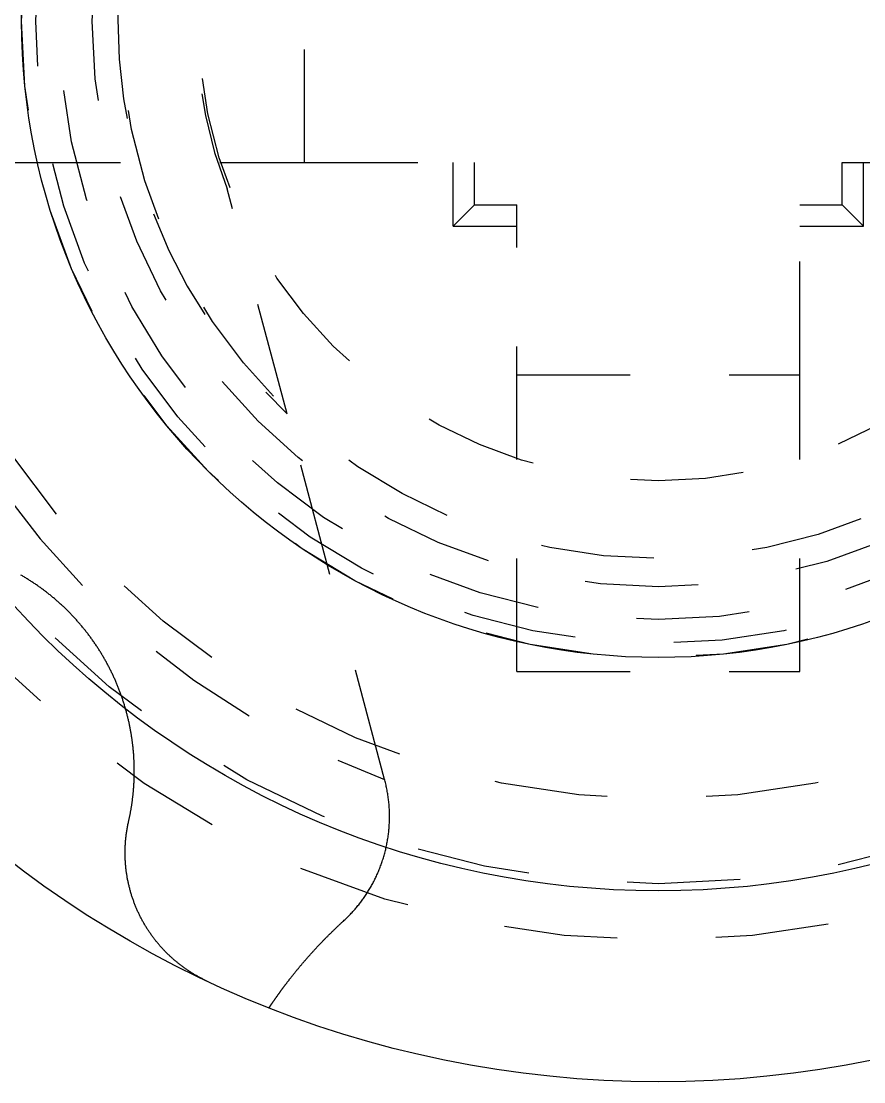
# Model space of a CAD drawing. Extents: x -3.75 to 3.75, y -3.75 to 3.75.
# Drawn here: x -2.251 to 0.726, y -3.75 to 0 of the extents above; entities that cross this region are included whole.
import ezdxf

# ---------------------------------------------------------------- set-up
doc = ezdxf.new("R2010")
doc.units = 0
doc.linetypes.add('PHL_CENTER', pattern=[0.75, 0.4, -0.35])
doc.linetypes.add('PHL_THICK', pattern=[0])
doc.layers.add('PROJECTION', color=7, linetype='CONTINUOUS')

msp = doc.modelspace()

# ---------------------------------------------------------------- linework, layer by layer
at = {"layer": 'PROJECTION', "color": 3, "linetype": 'PHL_CENTER'}
for p, q in [((-1.25, -0.5), (-1.25, 0.5)), ((-2.3, -0.5), (-1.25, -0.5)), ((-1.25, -0.5), (-0.65, -0.5)), ((-0.725178, -0.725178), (-0.725178, -0.5)), ((-0.65, -0.65), (-0.65, -0.5)), ((0.65, -0.5), (2.3, -0.5)), ((0.65, -0.65), (0.65, -0.5)), ((0.725178, -0.725178), (0.725178, -0.5)), ((-1.311781, -1.388284), (-1.523726, -0.592861)), ((-0.725178, -0.725178), (-0.65, -0.65)), ((-0.65, -0.65), (-0.5, -0.65)), ((-0.5, -2.3), (-0.5, -0.65)), ((0.5, -0.65), (0.65, -0.65)), ((0.5, -1.25), (0.5, -0.65)), ((0.725178, -0.725178), (0.65, -0.65)), ((-0.725178, -0.725178), (-0.5, -0.725178)), ((0.5, -0.725178), (0.725178, -0.725178)), ((-0.5, -1.25), (0.5, -1.25)), ((0.5, -2.3), (0.5, -1.25)), ((-0.967382, -2.680797), (-1.311781, -1.388284)), ((-2.249537, -1.960073), (-2.252373, -1.958432)), ((-2.246707, -1.961725), (-2.249537, -1.960073)), ((-2.243884, -1.96339), (-2.246707, -1.961725)), ((-2.241067, -1.965066), (-2.243884, -1.96339)), ((-2.238256, -1.966754), (-2.241067, -1.965066)), ((-2.235452, -1.968454), (-2.238256, -1.966754)), ((-2.232654, -1.970166), (-2.235452, -1.968454)), ((-2.229862, -1.971889), (-2.232654, -1.970166)), ((-2.227078, -1.973624), (-2.229862, -1.971889)), ((-2.224299, -1.975371), (-2.227078, -1.973624)), ((-2.221528, -1.97713), (-2.224299, -1.975371)), ((-2.218763, -1.9789), (-2.221528, -1.97713)), ((-2.216005, -1.980682), (-2.218763, -1.9789)), ((-2.213254, -1.982476), (-2.216005, -1.980682)), ((-2.210509, -1.984281), (-2.213254, -1.982476)), ((-2.207772, -1.986098), (-2.210509, -1.984281)), ((-2.205041, -1.987927), (-2.207772, -1.986098)), ((-2.202317, -1.989767), (-2.205041, -1.987927)), ((-2.1996, -1.991619), (-2.202317, -1.989767)), ((-2.196891, -1.993482), (-2.1996, -1.991619)), ((-2.194188, -1.995357), (-2.196891, -1.993482)), ((-2.191493, -1.997243), (-2.194188, -1.995357)), ((-2.188805, -1.999141), (-2.191493, -1.997243)), ((-2.186124, -2.00105), (-2.188805, -1.999141)), ((-2.18345, -2.002971), (-2.186124, -2.00105)), ((-2.180784, -2.004904), (-2.18345, -2.002971)), ((-2.178125, -2.006847), (-2.180784, -2.004904)), ((-2.175473, -2.008802), (-2.178125, -2.006847)), ((-2.172829, -2.010769), (-2.175473, -2.008802)), ((-2.170193, -2.012747), (-2.172829, -2.010769)), ((-2.167564, -2.014736), (-2.170193, -2.012747)), ((-2.164943, -2.016737), (-2.167564, -2.014736)), ((-2.162329, -2.018749), (-2.164943, -2.016737)), ((-2.159723, -2.020772), (-2.162329, -2.018749)), ((-2.157125, -2.022807), (-2.159723, -2.020772)), ((-2.154536, -2.024852), (-2.157125, -2.022807)), ((-2.151955, -2.026907), (-2.154536, -2.024852)), ((-2.149384, -2.028973), (-2.151955, -2.026907)), ((-2.146821, -2.031049), (-2.149384, -2.028973)), ((-2.144267, -2.033136), (-2.146821, -2.031049)), ((-2.141722, -2.035234), (-2.144267, -2.033136)), ((-2.139186, -2.037341), (-2.141722, -2.035234)), ((-2.136659, -2.039459), (-2.139186, -2.037341)), ((-2.13414, -2.041587), (-2.136659, -2.039459)), ((-2.131631, -2.043726), (-2.13414, -2.041587)), ((-2.129131, -2.045874), (-2.131631, -2.043726)), ((-2.12664, -2.048033), (-2.129131, -2.045874)), ((-2.124158, -2.050202), (-2.12664, -2.048033)), ((-2.121685, -2.052381), (-2.124158, -2.050202)), ((-2.119222, -2.05457), (-2.121685, -2.052381)), ((-2.116767, -2.056769), (-2.119222, -2.05457)), ((-2.114322, -2.058978), (-2.116767, -2.056769)), ((-2.111887, -2.061196), (-2.114322, -2.058978)), ((-2.10946, -2.063425), (-2.111887, -2.061196)), ((-2.107043, -2.065664), (-2.10946, -2.063425)), ((-2.104635, -2.067912), (-2.107043, -2.065664)), ((-2.102237, -2.07017), (-2.104635, -2.067912)), ((-2.099848, -2.072438), (-2.102237, -2.07017)), ((-2.097468, -2.074715), (-2.099848, -2.072438)), ((-2.095098, -2.077002), (-2.097468, -2.074715)), ((-2.092738, -2.079298), (-2.095098, -2.077002)), ((-2.090387, -2.081605), (-2.092738, -2.079298)), ((-2.088046, -2.08392), (-2.090387, -2.081605)), ((-2.0857, -2.086231), (-2.088046, -2.08392)), ((-2.083393, -2.08858), (-2.0857, -2.086231)), ((-2.08108, -2.090924), (-2.083393, -2.08858)), ((-2.078778, -2.093277), (-2.08108, -2.090924)), ((-2.076486, -2.09564), (-2.078778, -2.093277)), ((-2.074203, -2.098012), (-2.076486, -2.09564)), ((-2.07193, -2.100393), (-2.074203, -2.098012)), ((-2.069667, -2.102783), (-2.07193, -2.100393)), ((-2.067414, -2.105183), (-2.069667, -2.102783)), ((-2.065171, -2.107591), (-2.067414, -2.105183)), ((-2.062937, -2.110009), (-2.065171, -2.107591)), ((-2.060714, -2.112436), (-2.062937, -2.110009)), ((-2.058501, -2.114872), (-2.060714, -2.112436)), ((-2.056298, -2.117316), (-2.058501, -2.114872)), ((-2.054105, -2.11977), (-2.056298, -2.117316)), ((-2.051922, -2.122232), (-2.054105, -2.11977)), ((-2.04975, -2.124704), (-2.051922, -2.122232)), ((-2.047587, -2.127184), (-2.04975, -2.124704)), ((-2.045435, -2.129673), (-2.047587, -2.127184)), ((-2.043293, -2.13217), (-2.045435, -2.129673)), ((-2.041162, -2.134676), (-2.043293, -2.13217)), ((-2.03904, -2.137191), (-2.041162, -2.134676)), ((-2.036929, -2.139715), (-2.03904, -2.137191)), ((-2.034829, -2.142247), (-2.036929, -2.139715)), ((-2.032739, -2.144787), (-2.034829, -2.142247)), ((-2.03066, -2.147336), (-2.032739, -2.144787)), ((-2.028591, -2.149894), (-2.03066, -2.147336)), ((-2.026532, -2.15246), (-2.028591, -2.149894)), ((-2.024484, -2.155034), (-2.026532, -2.15246)), ((-2.022447, -2.157617), (-2.024484, -2.155034)), ((-2.020421, -2.160208), (-2.022447, -2.157617)), ((-2.018404, -2.162807), (-2.020421, -2.160208)), ((-2.016399, -2.165414), (-2.018404, -2.162807)), ((-2.014405, -2.16803), (-2.016399, -2.165414)), ((-2.012421, -2.170653), (-2.014405, -2.16803)), ((-2.010448, -2.173285), (-2.012421, -2.170653)), ((-2.008486, -2.175925), (-2.010448, -2.173285)), ((-2.006535, -2.178572), (-2.008486, -2.175925)), ((-2.004595, -2.181228), (-2.006535, -2.178572)), ((-2.002666, -2.183892), (-2.004595, -2.181228)), ((-2.000747, -2.186563), (-2.002666, -2.183892)), ((-1.99884, -2.189243), (-2.000747, -2.186563)), ((-1.996944, -2.19193), (-1.99884, -2.189243)), ((-1.995059, -2.194625), (-1.996944, -2.19193)), ((-1.993185, -2.197327), (-1.995059, -2.194625)), ((-1.991322, -2.200038), (-1.993185, -2.197327)), ((-1.98947, -2.202756), (-1.991322, -2.200038)), ((-1.987629, -2.205481), (-1.98947, -2.202756)), ((-1.9858, -2.208215), (-1.987629, -2.205481)), ((-1.983982, -2.210955), (-1.9858, -2.208215)), ((-1.982175, -2.213703), (-1.983982, -2.210955)), ((-1.98038, -2.216459), (-1.982175, -2.213703)), ((-1.978596, -2.219222), (-1.98038, -2.216459)), ((-1.976823, -2.221993), (-1.978596, -2.219222)), ((-1.975062, -2.224771), (-1.976823, -2.221993)), ((-1.973312, -2.227556), (-1.975062, -2.224771)), ((-1.971574, -2.230348), (-1.973312, -2.227556)), ((-1.969848, -2.233147), (-1.971574, -2.230348)), ((-1.968133, -2.235954), (-1.969848, -2.233147)), ((-1.966429, -2.238768), (-1.968133, -2.235954)), ((-1.964738, -2.241588), (-1.966429, -2.238768)), ((-1.963058, -2.244415), (-1.964738, -2.241588)), ((-1.961391, -2.247247), (-1.963058, -2.244415)), ((-1.959736, -2.250086), (-1.961391, -2.247247)), ((-1.958093, -2.25293), (-1.959736, -2.250086)), ((-1.956463, -2.255781), (-1.958093, -2.25293)), ((-1.954844, -2.258637), (-1.956463, -2.255781)), ((-1.953238, -2.2615), (-1.954844, -2.258637)), ((-1.951644, -2.264368), (-1.953238, -2.2615)), ((-1.950062, -2.267241), (-1.951644, -2.264368)), ((-1.948493, -2.270121), (-1.950062, -2.267241)), ((-1.946935, -2.273006), (-1.948493, -2.270121)), ((-1.94539, -2.275897), (-1.946935, -2.273006)), ((-1.943857, -2.278793), (-1.94539, -2.275897)), ((-1.942337, -2.281694), (-1.943857, -2.278793)), ((-1.940829, -2.284602), (-1.942337, -2.281694)), ((-1.939333, -2.287514), (-1.940829, -2.284602)), ((-1.937849, -2.290432), (-1.939333, -2.287514)), ((-1.936378, -2.293355), (-1.937849, -2.290432)), ((-1.934919, -2.296284), (-1.936378, -2.293355)), ((-1.933472, -2.299218), (-1.934919, -2.296284)), ((-1.932038, -2.302156), (-1.933472, -2.299218)), ((-1.930616, -2.3051), (-1.932038, -2.302156)), ((-1.929206, -2.308049), (-1.930616, -2.3051)), ((-1.927809, -2.311003), (-1.929206, -2.308049)), ((-1.926424, -2.313962), (-1.927809, -2.311003)), ((-1.925052, -2.316926), (-1.926424, -2.313962)), ((-1.923692, -2.319895), (-1.925052, -2.316926)), ((-1.922344, -2.322869), (-1.923692, -2.319895)), ((-1.921009, -2.325847), (-1.922344, -2.322869)), ((-0.5, -2.3), (0.5, -2.3)), ((-1.919686, -2.32883), (-1.921009, -2.325847)), ((-1.918376, -2.331818), (-1.919686, -2.32883)), ((-1.917078, -2.33481), (-1.918376, -2.331818)), ((-1.915793, -2.337807), (-1.917078, -2.33481)), ((-1.91452, -2.340809), (-1.915793, -2.337807)), ((-1.91326, -2.343815), (-1.91452, -2.340809)), ((-1.912012, -2.346825), (-1.91326, -2.343815)), ((-1.910777, -2.34984), (-1.912012, -2.346825)), ((-1.909554, -2.352859), (-1.910777, -2.34984)), ((-1.908344, -2.355882), (-1.909554, -2.352859)), ((-1.907146, -2.35891), (-1.908344, -2.355882)), ((-1.905961, -2.361942), (-1.907146, -2.35891)), ((-1.904789, -2.364978), (-1.905961, -2.361942)), ((-1.903629, -2.368018), (-1.904789, -2.364978)), ((-1.902481, -2.371062), (-1.903629, -2.368018)), ((-1.901346, -2.37411), (-1.902481, -2.371062)), ((-1.900224, -2.377162), (-1.901346, -2.37411)), ((-1.899115, -2.380217), (-1.900224, -2.377162)), ((-1.898018, -2.383277), (-1.899115, -2.380217)), ((-1.896934, -2.386341), (-1.898018, -2.383277)), ((-1.895862, -2.389408), (-1.896934, -2.386341)), ((-1.894803, -2.392479), (-1.895862, -2.389408)), ((-1.893757, -2.395553), (-1.894803, -2.392479)), ((-1.892723, -2.398632), (-1.893757, -2.395553)), ((-1.891702, -2.401713), (-1.892723, -2.398632)), ((-1.890694, -2.404799), (-1.891702, -2.401713)), ((-1.889698, -2.407887), (-1.890694, -2.404799)), ((-1.888716, -2.410979), (-1.889698, -2.407887)), ((-1.887745, -2.414075), (-1.888716, -2.410979)), ((-1.886788, -2.417173), (-1.887745, -2.414075)), ((-1.885844, -2.420275), (-1.886788, -2.417173)), ((-1.884912, -2.423381), (-1.885844, -2.420275)), ((-1.883993, -2.426489), (-1.884912, -2.423381)), ((-1.883087, -2.4296), (-1.883993, -2.426489)), ((-1.882193, -2.432715), (-1.883087, -2.4296)), ((-1.881313, -2.435833), (-1.882193, -2.432715)), ((-1.880445, -2.438953), (-1.881313, -2.435833)), ((-1.87959, -2.442077), (-1.880445, -2.438953)), ((-1.878748, -2.445203), (-1.87959, -2.442077)), ((-1.877919, -2.448332), (-1.878748, -2.445203)), ((-1.877102, -2.451464), (-1.877919, -2.448332)), ((-1.876299, -2.454599), (-1.877102, -2.451464)), ((-1.875508, -2.457736), (-1.876299, -2.454599)), ((-1.87473, -2.460876), (-1.875508, -2.457736)), ((-1.873966, -2.464016), (-1.87473, -2.460876)), ((-1.873215, -2.467156), (-1.873966, -2.464016)), ((-1.872478, -2.470295), (-1.873215, -2.467156)), ((-1.871754, -2.473434), (-1.872478, -2.470295)), ((-1.871043, -2.476572), (-1.871754, -2.473434)), ((-1.870346, -2.479709), (-1.871043, -2.476572)), ((-1.869663, -2.482845), (-1.870346, -2.479709)), ((-1.868992, -2.485981), (-1.869663, -2.482845)), ((-1.868335, -2.489115), (-1.868992, -2.485981)), ((-1.867692, -2.492249), (-1.868335, -2.489115)), ((-1.867061, -2.495382), (-1.867692, -2.492249)), ((-1.866444, -2.498514), (-1.867061, -2.495382)), ((-1.86584, -2.501645), (-1.866444, -2.498514)), ((-1.865249, -2.504775), (-1.86584, -2.501645)), ((-1.864671, -2.507904), (-1.865249, -2.504775)), ((-1.864106, -2.511032), (-1.864671, -2.507904)), ((-1.863554, -2.514158), (-1.864106, -2.511032)), ((-1.863016, -2.517284), (-1.863554, -2.514158)), ((-1.86249, -2.520408), (-1.863016, -2.517284)), ((-1.861977, -2.52353), (-1.86249, -2.520408)), ((-1.861477, -2.526652), (-1.861977, -2.52353)), ((-1.86099, -2.529772), (-1.861477, -2.526652)), ((-1.860516, -2.53289), (-1.86099, -2.529772)), ((-1.860054, -2.536008), (-1.860516, -2.53289)), ((-1.859605, -2.539123), (-1.860054, -2.536008)), ((-1.859169, -2.542237), (-1.859605, -2.539123)), ((-1.858746, -2.54535), (-1.859169, -2.542237)), ((-1.858335, -2.54846), (-1.858746, -2.54535)), ((-1.857937, -2.551569), (-1.858335, -2.54846)), ((-1.857552, -2.554677), (-1.857937, -2.551569)), ((-1.857179, -2.557783), (-1.857552, -2.554677)), ((-1.856818, -2.560886), (-1.857179, -2.557783)), ((-1.85647, -2.563988), (-1.856818, -2.560886)), ((-1.856135, -2.567088), (-1.85647, -2.563988)), ((-1.855812, -2.570187), (-1.856135, -2.567088)), ((-1.855501, -2.573283), (-1.855812, -2.570187)), ((-1.855202, -2.576377), (-1.855501, -2.573283)), ((-1.854916, -2.579469), (-1.855202, -2.576377)), ((-1.854643, -2.582559), (-1.854916, -2.579469)), ((-1.854381, -2.585647), (-1.854643, -2.582559)), ((-1.854132, -2.588732), (-1.854381, -2.585647)), ((-1.853894, -2.591816), (-1.854132, -2.588732)), ((-1.853669, -2.594897), (-1.853894, -2.591816)), ((-1.853456, -2.597975), (-1.853669, -2.594897)), ((-1.853256, -2.601052), (-1.853456, -2.597975)), ((-1.853067, -2.604126), (-1.853256, -2.601052)), ((-1.85289, -2.607198), (-1.853067, -2.604126)), ((-1.852725, -2.610267), (-1.85289, -2.607198)), ((-1.852572, -2.613333), (-1.852725, -2.610267)), ((-1.852431, -2.616397), (-1.852572, -2.613333)), ((-1.852302, -2.619459), (-1.852431, -2.616397)), ((-1.852185, -2.622517), (-1.852302, -2.619459)), ((-1.852079, -2.625573), (-1.852185, -2.622517)), ((-1.851985, -2.628627), (-1.852079, -2.625573)), ((-1.851903, -2.631677), (-1.851985, -2.628627)), ((-1.851833, -2.634725), (-1.851903, -2.631677)), ((-1.851774, -2.63777), (-1.851833, -2.634725)), ((-1.851727, -2.640811), (-1.851774, -2.63777)), ((-1.851764, -2.665037), (-1.85172, -2.66202)), ((-1.851691, -2.643851), (-1.851727, -2.640811)), ((-1.85172, -2.66202), (-1.851686, -2.658999)), ((-1.851667, -2.646886), (-1.851691, -2.643851)), ((-1.851686, -2.658999), (-1.851665, -2.655976)), ((-1.851655, -2.649919), (-1.851667, -2.646886)), ((-1.851665, -2.655976), (-1.851654, -2.652949)), ((-1.851654, -2.652949), (-1.851655, -2.649919)), ((-1.853172, -2.700974), (-1.852994, -2.697999)), ((-1.852994, -2.697999), (-1.852827, -2.69502)), ((-1.852827, -2.69502), (-1.852671, -2.692038)), ((-1.852671, -2.692038), (-1.852526, -2.689052)), ((-1.852526, -2.689052), (-1.852392, -2.686062)), ((-1.852392, -2.686062), (-1.852268, -2.683069)), ((-1.852268, -2.683069), (-1.852157, -2.680072)), ((-1.852157, -2.680072), (-1.852056, -2.677072)), ((-1.852056, -2.677072), (-1.851966, -2.674068)), ((-1.851966, -2.674068), (-1.851887, -2.671061)), ((-1.851887, -2.671061), (-1.85182, -2.668051)), ((-1.85182, -2.668051), (-1.851764, -2.665037)), ((-0.967258, -2.681265), (-0.967382, -2.680797)), ((-0.967133, -2.681733), (-0.967258, -2.681265)), ((-0.967008, -2.682202), (-0.967133, -2.681733)), ((-0.966883, -2.68267), (-0.967008, -2.682202)), ((-0.966633, -2.683608), (-0.966883, -2.68267)), ((-0.965483, -2.687993), (-0.966631, -2.683608)), ((-0.964376, -2.692388), (-0.965483, -2.687993)), ((-0.963309, -2.696791), (-0.964376, -2.692388)), ((-0.962282, -2.701204), (-0.963309, -2.696791)), ((-1.856438, -2.73906), (-1.856127, -2.736179)), ((-1.856127, -2.736179), (-1.855825, -2.733289)), ((-1.855825, -2.733289), (-1.855534, -2.730391)), ((-1.855534, -2.730391), (-1.855252, -2.727485)), ((-1.855252, -2.727485), (-1.85498, -2.724571)), ((-1.85498, -2.724571), (-1.854718, -2.721648)), ((-1.854718, -2.721648), (-1.854466, -2.718717)), ((-1.854466, -2.718717), (-1.854225, -2.715778)), ((-1.854225, -2.715778), (-1.853993, -2.71283)), ((-1.853993, -2.71283), (-1.853772, -2.709875)), ((-1.853772, -2.709875), (-1.853561, -2.706912)), ((-1.853561, -2.706912), (-1.853361, -2.703945)), ((-1.853361, -2.703945), (-1.853172, -2.700974)), ((-0.961295, -2.705624), (-0.962282, -2.701204)), ((-0.960348, -2.710053), (-0.961295, -2.705624)), ((-0.959442, -2.71449), (-0.960348, -2.710053)), ((-0.958576, -2.718934), (-0.959442, -2.71449)), ((-0.95775, -2.723385), (-0.958576, -2.718934)), ((-0.956965, -2.727844), (-0.95775, -2.723385)), ((-0.95622, -2.732309), (-0.956965, -2.727844)), ((-0.955516, -2.736781), (-0.95622, -2.732309)), ((-0.954852, -2.741259), (-0.955516, -2.736781)), ((-1.861331, -2.77576), (-1.8609, -2.772987)), ((-1.8609, -2.772987), (-1.860479, -2.770206)), ((-1.860479, -2.770206), (-1.860066, -2.767417)), ((-1.860066, -2.767417), (-1.859662, -2.764619)), ((-1.859662, -2.764619), (-1.859267, -2.761813)), ((-1.859267, -2.761813), (-1.858881, -2.758998)), ((-1.858881, -2.758998), (-1.858504, -2.756175)), ((-1.858504, -2.756175), (-1.858136, -2.753343)), ((-1.858136, -2.753343), (-1.857778, -2.750503)), ((-1.857778, -2.750503), (-1.857429, -2.747655)), ((-1.857429, -2.747655), (-1.857089, -2.744798)), ((-1.857089, -2.744798), (-1.856759, -2.741934)), ((-1.856759, -2.741934), (-1.856438, -2.73906)), ((-0.954229, -2.745744), (-0.954852, -2.741259)), ((-0.953647, -2.750234), (-0.954229, -2.745744)), ((-0.953105, -2.754729), (-0.953647, -2.750234)), ((-0.952604, -2.75923), (-0.953105, -2.754729)), ((-0.952143, -2.763736), (-0.952604, -2.75923)), ((-0.951723, -2.768246), (-0.952143, -2.763736)), ((-0.951345, -2.772761), (-0.951723, -2.768246)), ((-0.951006, -2.777281), (-0.951345, -2.772761)), ((-1.868225, -2.81368), (-1.867681, -2.811027)), ((-1.867681, -2.811027), (-1.867145, -2.808366)), ((-1.867145, -2.808366), (-1.866616, -2.805696)), ((-1.866616, -2.805696), (-1.866095, -2.803017)), ((-1.866095, -2.803017), (-1.865582, -2.80033)), ((-1.865582, -2.80033), (-1.865077, -2.797634)), ((-1.865077, -2.797634), (-1.86458, -2.79493)), ((-1.86458, -2.79493), (-1.86409, -2.792217)), ((-1.86409, -2.792217), (-1.86361, -2.789495)), ((-1.86361, -2.789495), (-1.863137, -2.786765)), ((-1.863137, -2.786765), (-1.862673, -2.784027)), ((-1.862673, -2.784027), (-1.862217, -2.78128)), ((-1.862217, -2.78128), (-1.861769, -2.778524)), ((-1.861769, -2.778524), (-1.861331, -2.77576)), ((-0.950709, -2.781804), (-0.951006, -2.777281)), ((-0.950453, -2.786331), (-0.950709, -2.781804)), ((-0.950238, -2.790861), (-0.950453, -2.786331)), ((-0.950063, -2.795395), (-0.950238, -2.790861)), ((-0.94993, -2.799927), (-0.950063, -2.795395)), ((-0.949838, -2.804455), (-0.94993, -2.799927)), ((-0.949787, -2.808979), (-0.949838, -2.804455)), ((-0.949777, -2.813497), (-0.949787, -2.808979)), ((-1.876062, -2.850928), (-1.875397, -2.84735)), ((-1.875397, -2.84735), (-1.874704, -2.843769)), ((-1.874704, -2.843769), (-1.873983, -2.840184)), ((-1.873983, -2.840184), (-1.873235, -2.836596)), ((-1.873235, -2.836596), (-1.872458, -2.833005)), ((-1.872458, -2.833005), (-1.87165, -2.829413)), ((-1.871646, -2.829413), (-1.871058, -2.826813)), ((-1.871058, -2.826813), (-1.870476, -2.824203)), ((-1.870476, -2.824203), (-1.869903, -2.821585)), ((-1.869903, -2.821585), (-1.869336, -2.818959)), ((-1.869336, -2.818959), (-1.868777, -2.816324)), ((-1.868777, -2.816324), (-1.868225, -2.81368)), ((-0.951506, -2.853918), (-0.951153, -2.849452)), ((-0.951153, -2.849452), (-0.950841, -2.844978)), ((-0.950841, -2.844978), (-0.950568, -2.840499)), ((-0.950568, -2.840499), (-0.950335, -2.836013)), ((-0.950335, -2.836013), (-0.950143, -2.831521)), ((-0.950143, -2.831521), (-0.94999, -2.827023)), ((-0.94999, -2.827023), (-0.949879, -2.82252)), ((-0.949879, -2.82252), (-0.949807, -2.818011)), ((-0.949807, -2.818011), (-0.949777, -2.813497)), ((-1.881595, -2.89001), (-1.881224, -2.886481)), ((-1.881224, -2.886481), (-1.880828, -2.882946)), ((-1.880828, -2.882946), (-1.880405, -2.879407)), ((-1.880405, -2.879407), (-1.879956, -2.875863)), ((-1.879956, -2.875863), (-1.87948, -2.872313)), ((-1.87948, -2.872313), (-1.878978, -2.86876)), ((-1.878978, -2.86876), (-1.878449, -2.865201)), ((-1.878449, -2.865201), (-1.877893, -2.861639)), ((-1.877893, -2.861639), (-1.87731, -2.858073)), ((-1.87731, -2.858073), (-1.8767, -2.854502)), ((-1.8767, -2.854502), (-1.876062, -2.850928)), ((-0.955747, -2.889386), (-0.95508, -2.88498)), ((-0.95508, -2.88498), (-0.954452, -2.880566)), ((-0.954452, -2.880566), (-0.953862, -2.876144)), ((-0.953862, -2.876144), (-0.953312, -2.871714)), ((-0.953312, -2.871714), (-0.952802, -2.867276)), ((-0.952802, -2.867276), (-0.95233, -2.862831)), ((-0.95233, -2.862831), (-0.951898, -2.858378)), ((-0.951898, -2.858378), (-0.951506, -2.853918)), ((-1.883909, -2.924983), (-1.883789, -2.921514)), ((-1.883789, -2.921514), (-1.883645, -2.918039)), ((-1.883645, -2.918039), (-1.883476, -2.914557)), ((-1.883476, -2.914557), (-1.883283, -2.911068)), ((-1.883283, -2.911068), (-1.883065, -2.907573)), ((-1.883065, -2.907573), (-1.882822, -2.904073)), ((-1.882822, -2.904073), (-1.882553, -2.900566)), ((-1.882553, -2.900566), (-1.882259, -2.897053)), ((-1.882259, -2.897053), (-1.88194, -2.893534)), ((-1.88194, -2.893534), (-1.881595, -2.89001)), ((-0.963462, -2.928528), (-0.962456, -2.924233)), ((-0.962456, -2.924233), (-0.961486, -2.919924)), ((-0.961486, -2.919924), (-0.960554, -2.915601)), ((-0.960554, -2.915601), (-0.959659, -2.911264)), ((-0.959659, -2.911264), (-0.958801, -2.906913)), ((-0.958801, -2.906913), (-0.95798, -2.902549)), ((-0.95798, -2.902549), (-0.957197, -2.898171)), ((-0.957197, -2.898171), (-0.956453, -2.893783)), ((-0.956453, -2.893783), (-0.955747, -2.889386)), ((-1.884148, -2.94222), (-1.884147, -2.938787)), ((-1.884125, -2.945646), (-1.884148, -2.94222)), ((-1.884147, -2.938787), (-1.884123, -2.935347)), ((-1.884078, -2.949064), (-1.884125, -2.945646)), ((-1.884123, -2.935347), (-1.884076, -2.931899)), ((-1.884009, -2.952475), (-1.884078, -2.949064)), ((-1.884076, -2.931899), (-1.884004, -2.928445)), ((-1.883916, -2.955878), (-1.884009, -2.952475)), ((-1.884004, -2.928445), (-1.883909, -2.924983)), ((-1.883801, -2.959274), (-1.883916, -2.955878)), ((-1.883663, -2.962662), (-1.883801, -2.959274)), ((-0.9728, -2.962323), (-0.97151, -2.958157)), ((-0.97151, -2.958157), (-0.970254, -2.953974)), ((-0.970254, -2.953974), (-0.969034, -2.949775)), ((-0.969034, -2.949775), (-0.967848, -2.945558)), ((-0.967848, -2.945558), (-0.966698, -2.941324)), ((-0.966698, -2.941324), (-0.965583, -2.937074)), ((-0.965583, -2.937074), (-0.964504, -2.932808)), ((-0.964504, -2.932808), (-0.963462, -2.928528)), ((-1.883503, -2.966043), (-1.883663, -2.962662)), ((-1.88332, -2.969415), (-1.883503, -2.966043)), ((-1.883114, -2.97278), (-1.88332, -2.969415)), ((-1.882887, -2.976137), (-1.883114, -2.97278)), ((-1.882637, -2.979485), (-1.882887, -2.976137)), ((-1.882365, -2.982826), (-1.882637, -2.979485)), ((-1.882071, -2.986158), (-1.882365, -2.982826)), ((-1.881756, -2.989482), (-1.882071, -2.986158)), ((-1.881419, -2.992798), (-1.881756, -2.989482)), ((-1.881061, -2.996105), (-1.881419, -2.992798)), ((-1.880681, -2.999404), (-1.881061, -2.996105)), ((-1.88028, -3.002694), (-1.880681, -2.999404)), ((-0.987524, -3.002932), (-0.985907, -2.998961)), ((-0.985907, -2.998961), (-0.984321, -2.99497)), ((-0.984321, -2.99497), (-0.982767, -2.990958)), ((-0.982767, -2.990958), (-0.981245, -2.986925)), ((-0.981245, -2.986925), (-0.979755, -2.982873)), ((-0.979755, -2.982873), (-0.978297, -2.978801)), ((-0.978297, -2.978801), (-0.976873, -2.97471)), ((-0.976873, -2.97471), (-0.975481, -2.970599)), ((-0.975481, -2.970599), (-0.974124, -2.96647)), ((-0.974124, -2.96647), (-0.9728, -2.962323)), ((-1.879858, -3.005975), (-1.88028, -3.002694)), ((-1.879416, -3.009248), (-1.879858, -3.005975)), ((-1.878952, -3.012512), (-1.879416, -3.009248)), ((-1.878467, -3.015767), (-1.878952, -3.012512)), ((-1.877962, -3.019013), (-1.878467, -3.015767)), ((-1.877437, -3.02225), (-1.877962, -3.019013)), ((-1.876891, -3.025478), (-1.877437, -3.02225)), ((-1.876325, -3.028697), (-1.876891, -3.025478)), ((-1.875739, -3.031906), (-1.876325, -3.028697)), ((-1.875133, -3.035106), (-1.875739, -3.031906)), ((-1.874507, -3.038297), (-1.875133, -3.035106)), ((-1.003434, -3.037686), (-1.00155, -3.033916)), ((-1.00155, -3.033916), (-0.999695, -3.030122)), ((-0.999695, -3.030122), (-0.997868, -3.026305)), ((-0.997868, -3.026305), (-0.99607, -3.022465)), ((-0.99607, -3.022465), (-0.994301, -3.018602)), ((-0.994301, -3.018602), (-0.992561, -3.014716)), ((-0.992561, -3.014716), (-0.990851, -3.010809)), ((-0.990851, -3.010809), (-0.989172, -3.006881)), ((-0.989172, -3.006881), (-0.987524, -3.002932)), ((-1.873862, -3.041478), (-1.874507, -3.038297)), ((-1.873197, -3.04465), (-1.873862, -3.041478)), ((-1.872513, -3.047812), (-1.873197, -3.04465)), ((-1.871809, -3.050964), (-1.872513, -3.047812)), ((-1.871086, -3.054107), (-1.871809, -3.050964)), ((-1.870344, -3.057239), (-1.871086, -3.054107)), ((-1.869583, -3.060362), (-1.870344, -3.057239)), ((-1.868804, -3.063474), (-1.869583, -3.060362)), ((-1.868005, -3.066577), (-1.868804, -3.063474)), ((-1.867189, -3.069669), (-1.868005, -3.066577)), ((-1.866354, -3.072751), (-1.867189, -3.069669)), ((-1.8655, -3.075823), (-1.866354, -3.072751)), ((-1.025941, -3.077607), (-1.023765, -3.074097)), ((-1.023765, -3.074097), (-1.021613, -3.070563)), ((-1.021613, -3.070563), (-1.019488, -3.067005)), ((-1.019488, -3.067005), (-1.017388, -3.063423)), ((-1.017388, -3.063423), (-1.015314, -3.059817)), ((-1.015314, -3.059817), (-1.013266, -3.056188)), ((-1.013266, -3.056188), (-1.011245, -3.052535)), ((-1.011245, -3.052535), (-1.009251, -3.048858)), ((-1.009251, -3.048858), (-1.007285, -3.045157)), ((-1.007285, -3.045157), (-1.005345, -3.041433)), ((-1.005345, -3.041433), (-1.003434, -3.037686)), ((-1.864628, -3.078884), (-1.8655, -3.075823)), ((-1.863739, -3.081935), (-1.864628, -3.078884)), ((-1.862831, -3.084975), (-1.863739, -3.081935)), ((-1.861906, -3.088004), (-1.862831, -3.084975)), ((-1.860963, -3.091023), (-1.861906, -3.088004)), ((-1.860003, -3.094031), (-1.860963, -3.091023)), ((-1.859025, -3.097028), (-1.860003, -3.094031)), ((-1.85803, -3.100015), (-1.859025, -3.097028)), ((-1.857017, -3.10299), (-1.85803, -3.100015)), ((-1.855988, -3.105954), (-1.857017, -3.10299)), ((-1.854942, -3.108907), (-1.855988, -3.105954)), ((-1.853879, -3.111848), (-1.854942, -3.108907)), ((-1.8528, -3.114779), (-1.853879, -3.111848)), ((-1.051415, -3.114522), (-1.048988, -3.111295)), ((-1.048988, -3.111295), (-1.046582, -3.108042)), ((-1.046582, -3.108042), (-1.044198, -3.104764)), ((-1.044198, -3.104764), (-1.041836, -3.101459)), ((-1.041836, -3.101459), (-1.039497, -3.098129)), ((-1.039497, -3.098129), (-1.03718, -3.094773)), ((-1.03718, -3.094773), (-1.034886, -3.091391)), ((-1.034886, -3.091391), (-1.032614, -3.087983)), ((-1.032614, -3.087983), (-1.030366, -3.08455)), ((-1.030366, -3.08455), (-1.028142, -3.081091)), ((-1.028142, -3.081091), (-1.025941, -3.077607)), ((-1.851704, -3.117697), (-1.8528, -3.114779)), ((-1.850592, -3.120605), (-1.851704, -3.117697)), ((-1.849463, -3.123501), (-1.850592, -3.120605)), ((-1.848318, -3.126385), (-1.849463, -3.123501)), ((-1.847158, -3.129258), (-1.848318, -3.126385)), ((-1.845981, -3.132119), (-1.847158, -3.129258)), ((-1.844789, -3.134969), (-1.845981, -3.132119)), ((-1.84358, -3.137808), (-1.844789, -3.134969)), ((-1.842355, -3.140636), (-1.84358, -3.137808)), ((-1.841115, -3.143452), (-1.842355, -3.140636)), ((-1.839859, -3.146257), (-1.841115, -3.143452)), ((-1.838588, -3.149051), (-1.839859, -3.146257)), ((-1.837301, -3.151834), (-1.838588, -3.149051)), ((-1.082132, -3.151225), (-1.079466, -3.14831)), ((-1.079466, -3.14831), (-1.076818, -3.145368)), ((-1.076818, -3.145368), (-1.074189, -3.142401)), ((-1.074189, -3.142401), (-1.071579, -3.139407)), ((-1.071579, -3.139407), (-1.068988, -3.136387)), ((-1.068988, -3.136387), (-1.066417, -3.133341)), ((-1.066417, -3.133341), (-1.063866, -3.13027)), ((-1.063866, -3.13027), (-1.061334, -3.127172)), ((-1.061334, -3.127172), (-1.058823, -3.124048)), ((-1.058823, -3.124048), (-1.056333, -3.120899)), ((-1.056333, -3.120899), (-1.053864, -3.117723)), ((-1.053864, -3.117723), (-1.051415, -3.114522)), ((-1.835999, -3.154606), (-1.837301, -3.151834)), ((-1.834681, -3.157366), (-1.835999, -3.154606)), ((-1.833348, -3.160114), (-1.834681, -3.157366)), ((-1.832, -3.162851), (-1.833348, -3.160114)), ((-1.830637, -3.165577), (-1.832, -3.162851)), ((-1.829259, -3.168291), (-1.830637, -3.165577)), ((-1.827866, -3.170993), (-1.829259, -3.168291)), ((-1.826458, -3.173684), (-1.827866, -3.170993)), ((-1.825035, -3.176363), (-1.826458, -3.173684)), ((-1.823593, -3.179032), (-1.825035, -3.176363)), ((-1.822147, -3.181687), (-1.823593, -3.179032)), ((-1.82068, -3.184331), (-1.822147, -3.181687)), ((-1.8192, -3.186963), (-1.82068, -3.184331)), ((-1.817705, -3.189584), (-1.8192, -3.186963)), ((-1.118989, -3.187414), (-1.116875, -3.185467)), ((-1.116875, -3.185467), (-1.114752, -3.183518)), ((-1.114752, -3.183518), (-1.112619, -3.181567)), ((-1.112619, -3.181567), (-1.109764, -3.17894)), ((-1.109764, -3.17894), (-1.106925, -3.176286)), ((-1.106925, -3.176286), (-1.104103, -3.173607)), ((-1.104103, -3.173607), (-1.101297, -3.170901)), ((-1.101297, -3.170901), (-1.098507, -3.168169)), ((-1.098507, -3.168169), (-1.095734, -3.16541)), ((-1.095734, -3.16541), (-1.092979, -3.162626)), ((-1.092979, -3.162626), (-1.09024, -3.159815)), ((-1.09024, -3.159815), (-1.08752, -3.156978)), ((-1.08752, -3.156978), (-1.084817, -3.154114)), ((-1.084817, -3.154114), (-1.082132, -3.151225)), ((-1.816196, -3.192192), (-1.817705, -3.189584)), ((-1.814673, -3.194789), (-1.816196, -3.192192)), ((-1.813136, -3.197374), (-1.814673, -3.194789)), ((-1.811585, -3.199946), (-1.813136, -3.197374)), ((-1.81002, -3.202507), (-1.811585, -3.199946)), ((-1.808442, -3.205056), (-1.81002, -3.202507)), ((-1.806849, -3.207593), (-1.808442, -3.205056)), ((-1.805243, -3.210117), (-1.806849, -3.207593)), ((-1.803624, -3.21263), (-1.805243, -3.210117)), ((-1.801991, -3.21513), (-1.803624, -3.21263)), ((-1.800345, -3.217618), (-1.801991, -3.21513)), ((-1.798686, -3.220094), (-1.800345, -3.217618)), ((-1.797014, -3.222558), (-1.798686, -3.220094)), ((-1.795328, -3.225009), (-1.797014, -3.222558)), ((-1.159286, -3.225877), (-1.15736, -3.223979)), ((-1.15736, -3.223979), (-1.155425, -3.222077)), ((-1.155425, -3.222077), (-1.15348, -3.220173)), ((-1.15348, -3.220173), (-1.151526, -3.218266)), ((-1.151526, -3.218266), (-1.149562, -3.216356)), ((-1.149562, -3.216356), (-1.14759, -3.214444)), ((-1.14759, -3.214444), (-1.145608, -3.212529)), ((-1.145608, -3.212529), (-1.143617, -3.210611)), ((-1.143617, -3.210611), (-1.141616, -3.208691)), ((-1.141616, -3.208691), (-1.139606, -3.206768)), ((-1.139606, -3.206768), (-1.137587, -3.204843)), ((-1.137587, -3.204843), (-1.135558, -3.202915)), ((-1.135558, -3.202915), (-1.13352, -3.200986)), ((-1.13352, -3.200986), (-1.131472, -3.199053)), ((-1.131472, -3.199053), (-1.129415, -3.197119)), ((-1.129415, -3.197119), (-1.127349, -3.195182)), ((-1.127349, -3.195182), (-1.125273, -3.193243)), ((-1.125273, -3.193243), (-1.123188, -3.191302)), ((-1.123188, -3.191302), (-1.121093, -3.189359)), ((-1.121093, -3.189359), (-1.118989, -3.187414)), ((-1.79363, -3.227448), (-1.795328, -3.225009)), ((-1.791919, -3.229874), (-1.79363, -3.227448)), ((-1.790195, -3.232288), (-1.791919, -3.229874)), ((-1.788458, -3.234689), (-1.790195, -3.232288)), ((-1.786708, -3.237079), (-1.788458, -3.234689)), ((-1.784946, -3.239455), (-1.786708, -3.237079)), ((-1.783172, -3.241819), (-1.784946, -3.239455)), ((-1.781385, -3.24417), (-1.783172, -3.241819)), ((-1.779586, -3.246509), (-1.781385, -3.24417)), ((-1.777775, -3.248835), (-1.779586, -3.246509)), ((-1.775952, -3.251148), (-1.777775, -3.248835)), ((-1.774117, -3.253449), (-1.775952, -3.251148)), ((-1.77227, -3.255737), (-1.774117, -3.253449)), ((-1.770411, -3.258012), (-1.77227, -3.255737)), ((-1.76854, -3.260274), (-1.770411, -3.258012)), ((-1.766657, -3.262523), (-1.76854, -3.260274)), ((-1.195886, -3.263174), (-1.194143, -3.261343)), ((-1.194143, -3.261343), (-1.19239, -3.259507)), ((-1.19239, -3.259507), (-1.190628, -3.257668)), ((-1.190628, -3.257668), (-1.188857, -3.255826)), ((-1.188857, -3.255826), (-1.187078, -3.253979)), ((-1.187078, -3.253979), (-1.185289, -3.252129)), ((-1.185289, -3.252129), (-1.183491, -3.250276)), ((-1.183491, -3.250276), (-1.181684, -3.248419)), ((-1.181684, -3.248419), (-1.179868, -3.246558)), ((-1.179868, -3.246558), (-1.178042, -3.244694)), ((-1.178042, -3.244694), (-1.176208, -3.242827)), ((-1.176208, -3.242827), (-1.174364, -3.240957)), ((-1.174364, -3.240957), (-1.172512, -3.239083)), ((-1.172512, -3.239083), (-1.17065, -3.237206)), ((-1.17065, -3.237206), (-1.168779, -3.235325)), ((-1.168779, -3.235325), (-1.166899, -3.233442)), ((-1.166899, -3.233442), (-1.165009, -3.231555)), ((-1.165009, -3.231555), (-1.163111, -3.229666)), ((-1.163111, -3.229666), (-1.161203, -3.227773)), ((-1.161203, -3.227773), (-1.159286, -3.225877)), ((-1.764763, -3.264759), (-1.766657, -3.262523)), ((-1.762858, -3.266982), (-1.764763, -3.264759)), ((-1.760941, -3.269192), (-1.762858, -3.266982)), ((-1.759013, -3.27139), (-1.760941, -3.269192)), ((-1.757074, -3.273574), (-1.759013, -3.27139)), ((-1.755123, -3.275745), (-1.757074, -3.273574)), ((-1.753162, -3.277903), (-1.755123, -3.275745)), ((-1.751189, -3.280047), (-1.753162, -3.277903)), ((-1.749206, -3.282179), (-1.751189, -3.280047)), ((-1.747212, -3.284297), (-1.749206, -3.282179)), ((-1.745207, -3.286402), (-1.747212, -3.284297)), ((-1.743192, -3.288494), (-1.745207, -3.286402)), ((-1.741165, -3.290572), (-1.743192, -3.288494)), ((-1.739128, -3.292638), (-1.741165, -3.290572)), ((-1.737081, -3.29469), (-1.739128, -3.292638)), ((-1.735022, -3.29673), (-1.737081, -3.29469)), ((-1.732953, -3.298756), (-1.735022, -3.29673)), ((-1.730873, -3.300769), (-1.732953, -3.298756)), ((-1.230448, -3.300676), (-1.22889, -3.298935)), ((-1.22889, -3.298935), (-1.227324, -3.297189)), ((-1.227324, -3.297189), (-1.225749, -3.295439)), ((-1.225749, -3.295439), (-1.224165, -3.293683)), ((-1.224165, -3.293683), (-1.222572, -3.291923)), ((-1.222572, -3.291923), (-1.220971, -3.290159)), ((-1.220971, -3.290159), (-1.219361, -3.28839)), ((-1.219361, -3.28839), (-1.217742, -3.286617)), ((-1.217742, -3.286617), (-1.216114, -3.284838)), ((-1.216114, -3.284838), (-1.214477, -3.283056)), ((-1.214477, -3.283056), (-1.212832, -3.28127)), ((-1.212832, -3.28127), (-1.211177, -3.279479)), ((-1.211177, -3.279479), (-1.209514, -3.277683)), ((-1.209514, -3.277683), (-1.207842, -3.275884)), ((-1.207842, -3.275884), (-1.206161, -3.274081)), ((-1.206161, -3.274081), (-1.204471, -3.272273)), ((-1.204471, -3.272273), (-1.202772, -3.270461)), ((-1.202772, -3.270461), (-1.201064, -3.268645)), ((-1.201064, -3.268645), (-1.199347, -3.266825)), ((-1.199347, -3.266825), (-1.197621, -3.265002)), ((-1.197621, -3.265002), (-1.195886, -3.263174)), ((-1.728783, -3.302769), (-1.730873, -3.300769)), ((-1.726682, -3.304756), (-1.728783, -3.302769)), ((-1.724571, -3.30673), (-1.726682, -3.304756)), ((-1.722449, -3.30869), (-1.724571, -3.30673)), ((-1.720318, -3.310637), (-1.722449, -3.30869)), ((-1.718176, -3.312572), (-1.720318, -3.310637)), ((-1.716024, -3.314492), (-1.718176, -3.312572)), ((-1.713862, -3.316399), (-1.716024, -3.314492)), ((-1.71169, -3.318293), (-1.713862, -3.316399)), ((-1.709508, -3.320174), (-1.71169, -3.318293)), ((-1.707317, -3.322041), (-1.709508, -3.320174)), ((-1.705115, -3.323895), (-1.707317, -3.322041)), ((-1.702904, -3.325734), (-1.705115, -3.323895)), ((-1.700684, -3.327561), (-1.702904, -3.325734)), ((-1.698454, -3.329374), (-1.700684, -3.327561)), ((-1.696214, -3.331174), (-1.698454, -3.329374)), ((-1.693965, -3.332959), (-1.696214, -3.331174)), ((-1.691707, -3.334732), (-1.693965, -3.332959)), ((-1.689439, -3.33649), (-1.691707, -3.334732)), ((-1.687163, -3.338235), (-1.689439, -3.33649)), ((-1.26253, -3.337681), (-1.261161, -3.336056)), ((-1.261161, -3.336056), (-1.259784, -3.334426)), ((-1.259784, -3.334426), (-1.258399, -3.33279)), ((-1.258399, -3.33279), (-1.257005, -3.331148)), ((-1.257005, -3.331148), (-1.255602, -3.329501)), ((-1.255602, -3.329501), (-1.254191, -3.327848)), ((-1.254191, -3.327848), (-1.252772, -3.326189)), ((-1.252772, -3.326189), (-1.251344, -3.324525)), ((-1.251344, -3.324525), (-1.249907, -3.322856)), ((-1.249907, -3.322856), (-1.248462, -3.321181)), ((-1.248462, -3.321181), (-1.247008, -3.3195)), ((-1.247008, -3.3195), (-1.245546, -3.317815)), ((-1.245546, -3.317815), (-1.244075, -3.316124)), ((-1.244075, -3.316124), (-1.242596, -3.314428)), ((-1.242596, -3.314428), (-1.241107, -3.312726)), ((-1.241107, -3.312726), (-1.239611, -3.31102)), ((-1.239611, -3.31102), (-1.238105, -3.309308)), ((-1.238105, -3.309308), (-1.236591, -3.307592)), ((-1.236591, -3.307592), (-1.235068, -3.30587)), ((-1.235068, -3.30587), (-1.233537, -3.304144)), ((-1.233537, -3.304144), (-1.231997, -3.302412)), ((-1.231997, -3.302412), (-1.230448, -3.300676)), ((-1.684877, -3.339966), (-1.687163, -3.338235)), ((-1.682582, -3.341683), (-1.684877, -3.339966)), ((-1.680278, -3.343387), (-1.682582, -3.341683)), ((-1.677965, -3.345077), (-1.680278, -3.343387)), ((-1.675643, -3.346753), (-1.677965, -3.345077)), ((-1.673313, -3.348415), (-1.675643, -3.346753)), ((-1.670974, -3.350063), (-1.673313, -3.348415)), ((-1.668626, -3.351697), (-1.670974, -3.350063)), ((-1.66627, -3.353317), (-1.668626, -3.351697)), ((-1.663905, -3.354924), (-1.66627, -3.353317)), ((-1.661532, -3.356516), (-1.663905, -3.354924)), ((-1.65915, -3.358094), (-1.661532, -3.356516)), ((-1.656761, -3.359658), (-1.65915, -3.358094)), ((-1.654363, -3.361208), (-1.656761, -3.359658)), ((-1.651957, -3.362744), (-1.654363, -3.361208)), ((-1.649542, -3.364266), (-1.651957, -3.362744)), ((-1.64712, -3.365773), (-1.649542, -3.364266)), ((-1.64469, -3.367267), (-1.64712, -3.365773)), ((-1.642252, -3.368746), (-1.64469, -3.367267)), ((-1.639806, -3.37021), (-1.642252, -3.368746)), ((-1.637353, -3.371661), (-1.639806, -3.37021)), ((-1.634892, -3.373097), (-1.637353, -3.371661)), ((-1.632423, -3.374519), (-1.634892, -3.373097)), ((-1.629947, -3.375926), (-1.632423, -3.374519)), ((-1.292792, -3.374717), (-1.291633, -3.373257)), ((-1.291633, -3.373257), (-1.290465, -3.37179)), ((-1.290465, -3.37179), (-1.289288, -3.370316)), ((-1.289288, -3.370316), (-1.288102, -3.368833)), ((-1.288102, -3.368833), (-1.286907, -3.367343)), ((-1.286907, -3.367343), (-1.285703, -3.365846)), ((-1.285703, -3.365846), (-1.284491, -3.364341)), ((-1.284491, -3.364341), (-1.283269, -3.362828)), ((-1.283269, -3.362828), (-1.282039, -3.361309)), ((-1.282039, -3.361309), (-1.2808, -3.359781)), ((-1.2808, -3.359781), (-1.279551, -3.358247)), ((-1.279551, -3.358247), (-1.278294, -3.356704)), ((-1.278294, -3.356704), (-1.277028, -3.355155)), ((-1.277028, -3.355155), (-1.275752, -3.353598)), ((-1.275752, -3.353598), (-1.274468, -3.352035)), ((-1.274468, -3.352035), (-1.273175, -3.350464)), ((-1.273175, -3.350464), (-1.271874, -3.348887)), ((-1.271874, -3.348887), (-1.270564, -3.347305)), ((-1.270564, -3.347305), (-1.269246, -3.345716)), ((-1.269246, -3.345716), (-1.267919, -3.344121)), ((-1.267919, -3.344121), (-1.266585, -3.34252)), ((-1.266585, -3.34252), (-1.265241, -3.340913)), ((-1.265241, -3.340913), (-1.26389, -3.3393)), ((-1.26389, -3.3393), (-1.26253, -3.337681)), ((-1.627463, -3.377319), (-1.629947, -3.375926)), ((-1.624972, -3.378697), (-1.627463, -3.377319)), ((-1.622474, -3.380061), (-1.624972, -3.378697)), ((-1.619968, -3.381411), (-1.622474, -3.380061)), ((-1.617455, -3.382746), (-1.619968, -3.381411)), ((-1.614936, -3.384066), (-1.617455, -3.382746)), ((-1.612409, -3.385372), (-1.614936, -3.384066)), ((-1.609875, -3.386663), (-1.612409, -3.385372)), ((-1.607334, -3.387939), (-1.609875, -3.386663)), ((-1.604787, -3.389201), (-1.607334, -3.387939)), ((-1.602233, -3.390448), (-1.604787, -3.389201)), ((-1.599671, -3.391681), (-1.602233, -3.390448)), ((-1.597096, -3.392902), (-1.599671, -3.391681)), ((-1.321752, -3.412321), (-1.320832, -3.411091)), ((-1.320832, -3.411091), (-1.319904, -3.409852)), ((-1.319904, -3.409852), (-1.318967, -3.408604)), ((-1.318967, -3.408604), (-1.318022, -3.407348)), ((-1.318022, -3.407348), (-1.317069, -3.406083)), ((-1.317069, -3.406083), (-1.316107, -3.404809)), ((-1.316107, -3.404809), (-1.315137, -3.403528)), ((-1.315137, -3.403528), (-1.314158, -3.402238)), ((-1.314158, -3.402238), (-1.313171, -3.400939)), ((-1.313171, -3.400939), (-1.312176, -3.399632)), ((-1.312176, -3.399632), (-1.311172, -3.398317)), ((-1.311172, -3.398317), (-1.310159, -3.396993)), ((-1.310159, -3.396993), (-1.309138, -3.395662)), ((-1.309138, -3.395662), (-1.308109, -3.394321)), ((-1.308109, -3.394321), (-1.307071, -3.392973)), ((-1.307071, -3.392973), (-1.306025, -3.391617)), ((-1.306025, -3.391617), (-1.304969, -3.390252)), ((-1.304969, -3.390252), (-1.303906, -3.38888)), ((-1.303906, -3.38888), (-1.302833, -3.387499)), ((-1.302833, -3.387499), (-1.301753, -3.386111)), ((-1.301753, -3.386111), (-1.300663, -3.384714)), ((-1.300663, -3.384714), (-1.299565, -3.383309)), ((-1.299565, -3.383309), (-1.298458, -3.381897)), ((-1.298458, -3.381897), (-1.297342, -3.380476)), ((-1.297342, -3.380476), (-1.296218, -3.379048)), ((-1.296218, -3.379048), (-1.295085, -3.377612)), ((-1.295085, -3.377612), (-1.293943, -3.376168)), ((-1.293943, -3.376168), (-1.292792, -3.374717)), ((-1.348861, -3.449688), (-1.348221, -3.448783)), ((-1.348221, -3.448783), (-1.347573, -3.447867)), ((-1.347573, -3.447867), (-1.346918, -3.446942)), ((-1.346918, -3.446942), (-1.346254, -3.446006)), ((-1.346254, -3.446006), (-1.345583, -3.445061)), ((-1.345583, -3.445061), (-1.344904, -3.444105)), ((-1.344904, -3.444105), (-1.344217, -3.44314)), ((-1.344217, -3.44314), (-1.343522, -3.442164)), ((-1.343522, -3.442164), (-1.342819, -3.441179)), ((-1.342819, -3.441179), (-1.342108, -3.440184)), ((-1.342108, -3.440184), (-1.34139, -3.43918)), ((-1.34139, -3.43918), (-1.340664, -3.438167)), ((-1.340664, -3.438167), (-1.33993, -3.437144)), ((-1.33993, -3.437144), (-1.339188, -3.436111)), ((-1.339188, -3.436111), (-1.338438, -3.43507)), ((-1.338438, -3.43507), (-1.33768, -3.434019)), ((-1.33768, -3.434019), (-1.336914, -3.432958)), ((-1.336914, -3.432958), (-1.33614, -3.431889)), ((-1.33614, -3.431889), (-1.335359, -3.43081)), ((-1.335359, -3.43081), (-1.334569, -3.429722)), ((-1.334569, -3.429722), (-1.333771, -3.428625)), ((-1.333771, -3.428625), (-1.332966, -3.427518)), ((-1.332966, -3.427518), (-1.332152, -3.426403)), ((-1.332152, -3.426403), (-1.33133, -3.425279)), ((-1.33133, -3.425279), (-1.3305, -3.424145)), ((-1.3305, -3.424145), (-1.329662, -3.423003)), ((-1.329662, -3.423003), (-1.328816, -3.421851)), ((-1.328816, -3.421851), (-1.327962, -3.420691)), ((-1.327962, -3.420691), (-1.327099, -3.419522)), ((-1.327099, -3.419522), (-1.326228, -3.418344)), ((-1.326228, -3.418344), (-1.32535, -3.417157)), ((-1.32535, -3.417157), (-1.324463, -3.415961)), ((-1.324463, -3.415961), (-1.323567, -3.414757)), ((-1.323567, -3.414757), (-1.322664, -3.413543)), ((-1.322664, -3.413543), (-1.321752, -3.412321)), ((-1.374546, -3.48721), (-1.374427, -3.487028)), ((-1.374427, -3.487028), (-1.374301, -3.486835)), ((-1.374301, -3.486835), (-1.374168, -3.48663)), ((-1.374168, -3.48663), (-1.374027, -3.486415)), ((-1.374027, -3.486415), (-1.373879, -3.486189)), ((-1.373879, -3.486189), (-1.373723, -3.485952)), ((-1.373723, -3.485952), (-1.373561, -3.485704)), ((-1.373561, -3.485704), (-1.373391, -3.485446)), ((-1.373391, -3.485446), (-1.373213, -3.485176)), ((-1.373213, -3.485176), (-1.373029, -3.484896)), ((-1.373029, -3.484896), (-1.372837, -3.484605)), ((-1.372837, -3.484605), (-1.372638, -3.484303)), ((-1.372638, -3.484303), (-1.372431, -3.483991)), ((-1.372431, -3.483991), (-1.372217, -3.483667)), ((-1.372217, -3.483667), (-1.371996, -3.483333)), ((-1.371996, -3.483333), (-1.371767, -3.482988)), ((-1.371767, -3.482988), (-1.371531, -3.482633)), ((-1.371531, -3.482633), (-1.371287, -3.482267)), ((-1.371287, -3.482267), (-1.371036, -3.48189)), ((-1.371036, -3.48189), (-1.370778, -3.481502)), ((-1.370778, -3.481502), (-1.370512, -3.481104)), ((-1.370512, -3.481104), (-1.370239, -3.480695)), ((-1.370239, -3.480695), (-1.369958, -3.480275)), ((-1.369958, -3.480275), (-1.36967, -3.479845)), ((-1.36967, -3.479845), (-1.369375, -3.479404)), ((-1.369375, -3.479404), (-1.369071, -3.478953)), ((-1.369071, -3.478953), (-1.368761, -3.478491)), ((-1.368761, -3.478491), (-1.368443, -3.478018)), ((-1.368443, -3.478018), (-1.368118, -3.477535)), ((-1.368118, -3.477535), (-1.367785, -3.477041)), ((-1.367785, -3.477041), (-1.367444, -3.476537)), ((-1.367444, -3.476537), (-1.367096, -3.476022)), ((-1.367096, -3.476022), (-1.366741, -3.475497)), ((-1.366741, -3.475497), (-1.366378, -3.474961)), ((-1.366378, -3.474961), (-1.366007, -3.474415)), ((-1.366007, -3.474415), (-1.365629, -3.473858)), ((-1.365629, -3.473858), (-1.365243, -3.473291)), ((-1.365243, -3.473291), (-1.36485, -3.472713)), ((-1.36485, -3.472713), (-1.364449, -3.472125)), ((-1.364449, -3.472125), (-1.364041, -3.471526)), ((-1.364041, -3.471526), (-1.363625, -3.470917)), ((-1.363625, -3.470917), (-1.363201, -3.470298)), ((-1.363201, -3.470298), (-1.36277, -3.469668)), ((-1.36277, -3.469668), (-1.362331, -3.469028)), ((-1.362331, -3.469028), (-1.361885, -3.468377)), ((-1.361885, -3.468377), (-1.361431, -3.467717)), ((-1.361431, -3.467717), (-1.360969, -3.467045)), ((-1.360969, -3.467045), (-1.3605, -3.466364)), ((-1.3605, -3.466364), (-1.360023, -3.465672)), ((-1.360023, -3.465672), (-1.359538, -3.46497)), ((-1.359538, -3.46497), (-1.359046, -3.464257)), ((-1.359046, -3.464257), (-1.358546, -3.463535)), ((-1.358546, -3.463535), (-1.358038, -3.462802)), ((-1.358038, -3.462802), (-1.357522, -3.462059)), ((-1.357522, -3.462059), (-1.356999, -3.461305)), ((-1.356999, -3.461305), (-1.356468, -3.460541)), ((-1.356468, -3.460541), (-1.35593, -3.459767)), ((-1.35593, -3.459767), (-1.355383, -3.458983)), ((-1.355383, -3.458983), (-1.354829, -3.458189)), ((-1.354829, -3.458189), (-1.354267, -3.457385)), ((-1.354267, -3.457385), (-1.353698, -3.45657)), ((-1.353698, -3.45657), (-1.35312, -3.455745)), ((-1.35312, -3.455745), (-1.352535, -3.45491)), ((-1.352535, -3.45491), (-1.351942, -3.454065)), ((-1.351942, -3.454065), (-1.351342, -3.45321)), ((-1.351342, -3.45321), (-1.350733, -3.452345)), ((-1.350733, -3.452345), (-1.350117, -3.451469)), ((-1.350117, -3.451469), (-1.349493, -3.450584)), ((-1.349493, -3.450584), (-1.348861, -3.449688)), ((-1.375466, -3.48863), (-1.375454, -3.488613)), ((-1.375454, -3.488613), (-1.375436, -3.488584)), ((-1.375436, -3.488584), (-1.375411, -3.488545)), ((-1.375411, -3.488545), (-1.375378, -3.488494)), ((-1.375378, -3.488494), (-1.375339, -3.488433)), ((-1.375339, -3.488433), (-1.375292, -3.48836)), ((-1.375292, -3.48836), (-1.375238, -3.488276)), ((-1.375238, -3.488276), (-1.375177, -3.488181)), ((-1.375177, -3.488181), (-1.375108, -3.488075)), ((-1.375108, -3.488075), (-1.375033, -3.487959)), ((-1.375033, -3.487959), (-1.37495, -3.487831)), ((-1.37495, -3.487831), (-1.37486, -3.487692)), ((-1.37486, -3.487692), (-1.374762, -3.487543)), ((-1.374762, -3.487543), (-1.374658, -3.487382)), ((-1.374658, -3.487382), (-1.374546, -3.48721))]:
    msp.add_line(p, q, dxfattribs=at)
at = {"layer": 'PROJECTION', "color": 7, "linetype": 'PHL_THICK'}
for radius in [3.75, 3.075, 2.25]:
    msp.add_circle((0, 0), radius, dxfattribs=at)
at = {"layer": 'PROJECTION', "color": 3, "linetype": 'PHL_CENTER'}
for radius in [3.25, 3.05, 2.75, 2.25, 2.2, 2.115957, 2, 1.9, 1.625]:
    msp.add_circle((0, 0), radius, dxfattribs=at)
for radius, start, end in [(2.85, 289.842296, 250.157704), (1.91, 313.377025, 226.622975), (1.635, 338.739671, 201.260329)]:
    msp.add_arc((0, 0), radius, start, end, dxfattribs=at)

doc.saveas('drawing.dxf')
